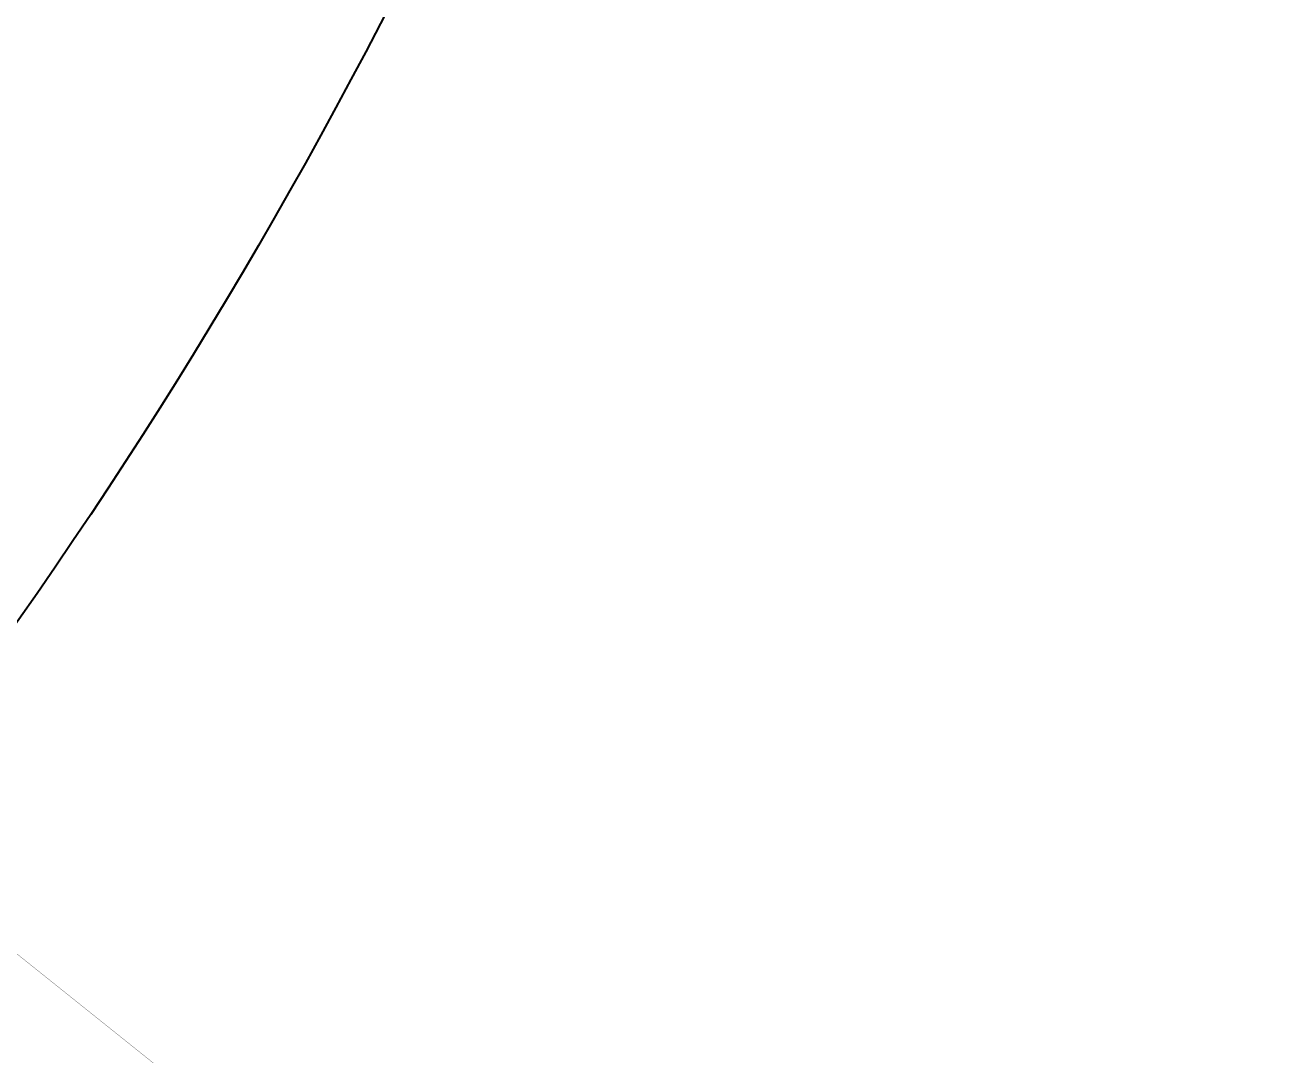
# Model space of a CAD drawing. Extents: x -23 to 289, y -67 to 135.
# Drawn here: x 149.66387 to 149.71235, y 103.31819 to 103.35793 of the extents above; entities that cross this region are included whole.
import ezdxf
from ezdxf.enums import TextEntityAlignment as Align

# ---------------------------------------------------------------- set-up
doc = ezdxf.new("R2010")
doc.units = 0
doc.header["$MEASUREMENT"] = 0
for name, color, linetype in [('ASSEMBLY_PART_NUMBERS_BTM', 191, 'CONTINUOUS'), ('GENERATED_SILKSCREEN_BTM', 255, 'CONTINUOUS'), ('PART_PADS_SMD_BTM', 230, 'CONTINUOUS')]:
    doc.layers.add(name, color=color, linetype=linetype)
doc.styles.add('VERIBEST_GERBER_0', font='txt')

msp = doc.modelspace()

# ---------------------------------------------------------------- linework, layer by layer
at = {"layer": 'GENERATED_SILKSCREEN_BTM', "const_width": 0.15}
msp.add_lwpolyline([(150.283844, 103.279995), (149.716156, 103.279995, 0.000012), (149.716164, 103.280005), (150.283836, 103.280005, 0.000012), (150.283844, 103.279995)], format="xyb", dxfattribs=at)
at = {"layer": 'PART_PADS_SMD_BTM'}
msp.add_lwpolyline([(149.7, 103.45, -0.414214), (149.5, 103.25), (148.8, 103.25, -0.414214), (148.6, 103.45), (148.6, 104.05, -0.414214), (148.8, 104.25), (149.5, 104.25, -0.414214), (149.7, 104.05)], format="xyb", close=True, dxfattribs=at)

# ---------------------------------------------------------------- texts
at = {"layer": 'ASSEMBLY_PART_NUMBERS_BTM', "style": 'VERIBEST_GERBER_0', "text_generation_flag": 2}
msp.add_text('ERJ-6ENF1002V', height=2.032, rotation=90, dxfattribs=at).set_placement((148.21, 117.75), align=Align.TOP_LEFT)

doc.saveas('drawing.dxf')
